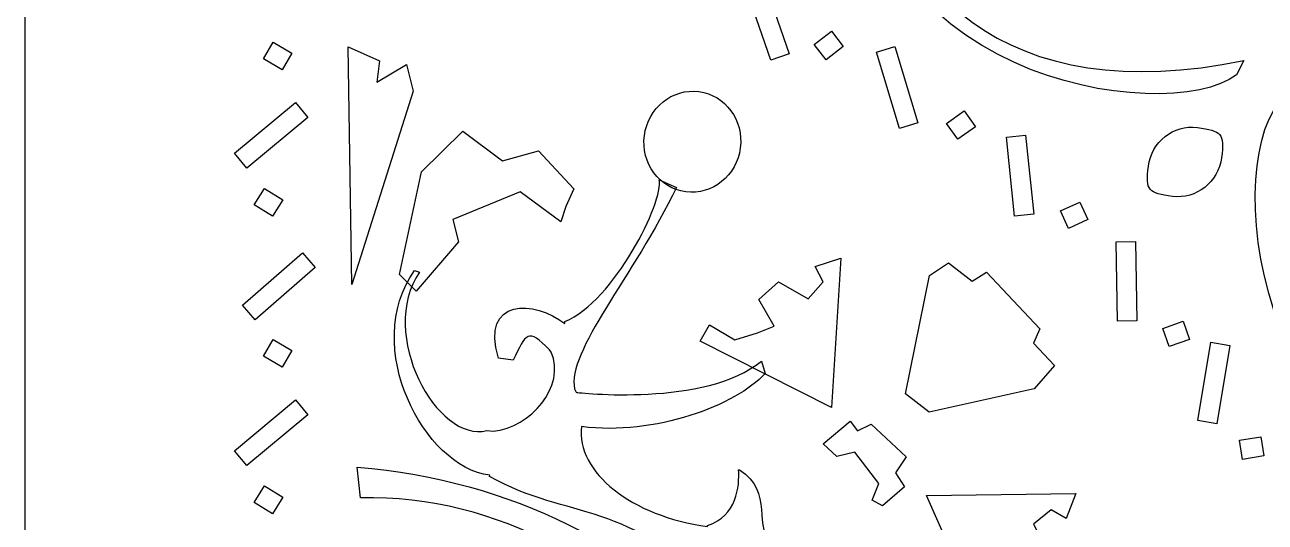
# Model space of a CAD drawing. Header units: centimetres. Extents: x -11.3 to 11.3, y -11.3 to 11.3.
# Drawn here: x -11.267 to -7.184, y -8.701 to -7.064 of the extents above; entities that cross this region are included whole.
import ezdxf

# ---------------------------------------------------------------- set-up
doc = ezdxf.new("R2010")
doc.units = ezdxf.units.CM
doc.header["$MEASUREMENT"] = 0
doc.layers.add('Camada 1', color=7, linetype='Continuous')

msp = doc.modelspace()

# ---------------------------------------------------------------- linework, layer by layer
at = {"layer": 'Camada 1'}
for points, knots in [([(11.26657, -11.26657), (11.26657, -11.26657), (-11.26657, -11.26657), (-11.26657, -11.26657), (-11.26657, -11.26657), (-11.26657, -11.26657), (-11.26657, 11.26657), (-11.26657, 11.26657), (-11.26657, 11.26657), (-11.26657, 11.26657), (11.26657, 11.26657), (11.26657, 11.26657), (11.26657, 11.26657), (11.26657, 11.26657), (11.26657, -11.26657), (11.26657, -11.26657)], [0, 0, 0, 0, 0.2, 0.2, 0.2, 0.2, 0.4, 0.4, 0.4, 0.4, 0.6, 0.6, 0.6, 0.6, 1, 1, 1, 1]), ([(-8.52326, -6.33169), (-8.58808, -7.24374), (-7.50721, -7.40301), (-7.27879, -7.22942), (-7.27879, -7.22942), (-7.27879, -7.22942), (-7.25445, -7.18145), (-7.25445, -7.18145), (-7.25445, -7.18145), (-8.02547, -7.34269), (-8.45529, -6.96121), (-8.48934, -6.35251), (-8.48934, -6.35251), (-8.48934, -6.35251), (-8.52326, -6.33169), (-8.52326, -6.33169)], [0, 0, 0, 0, 0.2, 0.2, 0.2, 0.2, 0.4, 0.4, 0.4, 0.4, 0.6, 0.6, 0.6, 0.6, 1, 1, 1, 1]), ([(-8.75099, -7.1596), (-8.75099, -7.1596), (-8.83589, -6.912), (-8.83589, -6.912), (-8.83589, -6.912), (-8.83589, -6.912), (-8.89611, -6.93256), (-8.89611, -6.93256), (-8.89611, -6.93256), (-8.89611, -6.93256), (-8.81121, -7.18021), (-8.81121, -7.18021), (-8.81121, -7.18021), (-8.81121, -7.18021), (-8.75099, -7.1596), (-8.75099, -7.1596)], [0, 0, 0, 0, 0.2, 0.2, 0.2, 0.2, 0.4, 0.4, 0.4, 0.4, 0.6, 0.6, 0.6, 0.6, 1, 1, 1, 1]), ([(-8.573, -7.13616), (-8.573, -7.13616), (-8.61181, -7.08573), (-8.61181, -7.08573), (-8.61181, -7.08573), (-8.61181, -7.08573), (-8.6679, -7.12888), (-8.6679, -7.12888), (-8.6679, -7.12888), (-8.6679, -7.12888), (-8.62903, -7.17931), (-8.62903, -7.17931), (-8.62903, -7.17931), (-8.62903, -7.17931), (-8.573, -7.13616), (-8.573, -7.13616)], [0, 0, 0, 0, 0.2, 0.2, 0.2, 0.2, 0.4, 0.4, 0.4, 0.4, 0.6, 0.6, 0.6, 0.6, 1, 1, 1, 1]), ([(-10.41979, -7.21214), (-10.41979, -7.21214), (-10.38762, -7.15719), (-10.38762, -7.15719), (-10.38762, -7.15719), (-10.38762, -7.15719), (-10.44861, -7.12147), (-10.44861, -7.12147), (-10.44861, -7.12147), (-10.44861, -7.12147), (-10.48078, -7.17642), (-10.48078, -7.17642), (-10.48078, -7.17642), (-10.48078, -7.17642), (-10.41979, -7.21214), (-10.41979, -7.21214)], [0, 0, 0, 0, 0.2, 0.2, 0.2, 0.2, 0.4, 0.4, 0.4, 0.4, 0.6, 0.6, 0.6, 0.6, 1, 1, 1, 1]), ([(-9.98829, -7.28316), (-9.98829, -7.28316), (-10.01009, -7.19479), (-10.01009, -7.19479), (-10.01009, -7.19479), (-10.01009, -7.19479), (-10.10807, -7.25342), (-10.10807, -7.25342), (-10.10807, -7.25342), (-10.10807, -7.25342), (-10.09894, -7.18323), (-10.09894, -7.18323), (-10.09894, -7.18323), (-10.09894, -7.18323), (-10.20226, -7.13648), (-10.20226, -7.13648), (-10.20226, -7.13648), (-10.20226, -7.13648), (-10.18969, -7.91817), (-10.18969, -7.91817), (-10.18969, -7.91817), (-10.18969, -7.91817), (-9.98829, -7.28316), (-9.98829, -7.28316)], [0, 0, 0, 0, 0.1428571, 0.1428571, 0.1428571, 0.1428571, 0.2857143, 0.2857143, 0.2857143, 0.2857143, 0.4285714, 0.4285714, 0.4285714, 0.4285714, 0.5714286, 0.5714286, 0.5714286, 0.5714286, 0.7142857, 0.7142857, 0.7142857, 0.7142857, 1, 1, 1, 1]), ([(-8.32678, -7.38661), (-8.32678, -7.38661), (-8.40242, -7.136), (-8.40242, -7.136), (-8.40242, -7.136), (-8.40242, -7.136), (-8.46327, -7.15434), (-8.46327, -7.15434), (-8.46327, -7.15434), (-8.46327, -7.15434), (-8.3877, -7.40495), (-8.3877, -7.40495), (-8.3877, -7.40495), (-8.3877, -7.40495), (-8.32678, -7.38661), (-8.32678, -7.38661)], [0, 0, 0, 0, 0.2, 0.2, 0.2, 0.2, 0.4, 0.4, 0.4, 0.4, 0.6, 0.6, 0.6, 0.6, 1, 1, 1, 1]), ([(-9.04793, -7.28409), (-9.13511, -7.27271), (-9.21538, -7.33738), (-9.22724, -7.4285), (-9.22724, -7.4285), (-9.23901, -7.51946), (-9.17797, -7.60244), (-9.09079, -7.61376), (-9.09079, -7.61376), (-9.00358, -7.62516), (-8.92331, -7.56042), (-8.91151, -7.4694), (-8.91151, -7.4694), (-8.89968, -7.37841), (-8.96078, -7.29538), (-9.04793, -7.28409)], [0, 0, 0, 0, 0.2, 0.2, 0.2, 0.2, 0.4, 0.4, 0.4, 0.4, 0.6, 0.6, 0.6, 0.6, 1, 1, 1, 1]), ([(-6.32307, -8.57739), (-6.92947, -8.5141), (-7.28986, -8.0664), (-7.09171, -7.30406), (-7.09171, -7.30406), (-7.09171, -7.30406), (-7.14076, -7.32605), (-7.14076, -7.32605), (-7.14076, -7.32605), (-7.32517, -7.54587), (-7.21807, -8.63309), (-6.30402, -8.61222), (-6.30402, -8.61222), (-6.30402, -8.61222), (-6.32307, -8.57739), (-6.32307, -8.57739)], [0, 0, 0, 0, 0.2, 0.2, 0.2, 0.2, 0.4, 0.4, 0.4, 0.4, 0.6, 0.6, 0.6, 0.6, 1, 1, 1, 1]), ([(-10.53616, -7.53605), (-10.53616, -7.53605), (-10.33468, -7.36889), (-10.33468, -7.36889), (-10.33468, -7.36889), (-10.33468, -7.36889), (-10.37537, -7.31994), (-10.37537, -7.31994), (-10.37537, -7.31994), (-10.37537, -7.31994), (-10.5768, -7.487), (-10.5768, -7.487), (-10.5768, -7.487), (-10.5768, -7.487), (-10.53616, -7.53605), (-10.53616, -7.53605)], [0, 0, 0, 0, 0.2, 0.2, 0.2, 0.2, 0.4, 0.4, 0.4, 0.4, 0.6, 0.6, 0.6, 0.6, 1, 1, 1, 1]), ([(-8.13771, -7.39971), (-8.13771, -7.39971), (-8.17462, -7.3479), (-8.17462, -7.3479), (-8.17462, -7.3479), (-8.17462, -7.3479), (-8.23225, -7.38886), (-8.23225, -7.38886), (-8.23225, -7.38886), (-8.23225, -7.38886), (-8.19534, -7.44082), (-8.19534, -7.44082), (-8.19534, -7.44082), (-8.19534, -7.44082), (-8.13771, -7.39971), (-8.13771, -7.39971)], [0, 0, 0, 0, 0.2, 0.2, 0.2, 0.2, 0.4, 0.4, 0.4, 0.4, 0.6, 0.6, 0.6, 0.6, 1, 1, 1, 1]), ([(-9.97865, -7.9407), (-9.97865, -7.9407), (-9.83858, -7.77825), (-9.83858, -7.77825), (-9.83858, -7.77825), (-9.83858, -7.77825), (-9.8575, -7.70451), (-9.8575, -7.70451), (-9.8575, -7.70451), (-9.8575, -7.70451), (-9.63657, -7.61423), (-9.63657, -7.61423), (-9.63657, -7.61423), (-9.63657, -7.61423), (-9.50187, -7.71255), (-9.50187, -7.71255), (-9.50187, -7.71255), (-9.50187, -7.71255), (-9.48589, -7.66238), (-9.48589, -7.66238), (-9.48589, -7.66238), (-9.48589, -7.66238), (-9.4593, -7.60401), (-9.4593, -7.60401), (-9.4593, -7.60401), (-9.4593, -7.60401), (-9.57622, -7.47947), (-9.57622, -7.47947), (-9.57622, -7.47947), (-9.57622, -7.47947), (-9.69454, -7.51156), (-9.69454, -7.51156), (-9.69454, -7.51156), (-9.69454, -7.51156), (-9.82453, -7.41382), (-9.82453, -7.41382), (-9.82453, -7.41382), (-9.82453, -7.41382), (-9.9609, -7.54833), (-9.9609, -7.54833), (-9.9609, -7.54833), (-9.9609, -7.54833), (-10.03332, -7.88607), (-10.03332, -7.88607), (-10.03332, -7.88607), (-10.03332, -7.88607), (-9.97865, -7.9407), (-9.97865, -7.9407)], [0, 0, 0, 0, 0.0769231, 0.0769231, 0.0769231, 0.0769231, 0.1538462, 0.1538462, 0.1538462, 0.1538462, 0.2307692, 0.2307692, 0.2307692, 0.2307692, 0.3076923, 0.3076923, 0.3076923, 0.3076923, 0.3846154, 0.3846154, 0.3846154, 0.3846154, 0.4615385, 0.4615385, 0.4615385, 0.4615385, 0.5384615, 0.5384615, 0.5384615, 0.5384615, 0.6153846, 0.6153846, 0.6153846, 0.6153846, 0.6923077, 0.6923077, 0.6923077, 0.6923077, 0.7692308, 0.7692308, 0.7692308, 0.7692308, 0.8461538, 0.8461538, 0.8461538, 0.8461538, 1, 1, 1, 1]), ([(-7.94581, -7.68765), (-7.94581, -7.68765), (-7.97235, -7.4273), (-7.97235, -7.4273), (-7.97235, -7.4273), (-7.97235, -7.4273), (-8.03566, -7.43373), (-8.03566, -7.43373), (-8.03566, -7.43373), (-8.03566, -7.43373), (-8.00912, -7.69413), (-8.00912, -7.69413), (-8.00912, -7.69413), (-8.00912, -7.69413), (-7.94581, -7.68765), (-7.94581, -7.68765)], [0, 0, 0, 0, 0.2, 0.2, 0.2, 0.2, 0.4, 0.4, 0.4, 0.4, 0.6, 0.6, 0.6, 0.6, 1, 1, 1, 1]), ([(-7.32766, -7.50165), (-7.31721, -7.42116), (-7.32832, -7.41267), (-7.40698, -7.4024), (-7.40698, -7.4024), (-7.48569, -7.39221), (-7.55795, -7.44913), (-7.56843, -7.52961), (-7.56843, -7.52961), (-7.57888, -7.61015), (-7.56777, -7.61864), (-7.48911, -7.62883), (-7.48911, -7.62883), (-7.41042, -7.63902), (-7.33814, -7.58206), (-7.32766, -7.50165)], [0, 0, 0, 0, 0.2, 0.2, 0.2, 0.2, 0.4, 0.4, 0.4, 0.4, 0.6, 0.6, 0.6, 0.6, 1, 1, 1, 1]), ([(-8.95654, -8.96885), (-8.66881, -9.1702), (-8.74561, -9.26733), (-8.56882, -9.63629), (-8.56882, -9.63629), (-8.56882, -9.63629), (-8.55922, -9.64465), (-8.55922, -9.64465), (-8.55922, -9.64465), (-8.36605, -9.88735), (-8.21328, -10.05698), (-7.92663, -10.01927), (-7.92663, -10.01927), (-7.92663, -10.01927), (-7.83834, -9.96305), (-7.83834, -9.96305), (-7.83834, -9.96305), (-8.02733, -10.12172), (-8.32745, -9.88492), (-8.29961, -9.7191), (-8.29961, -9.7191), (-8.29961, -9.7191), (-8.30427, -9.69836), (-8.30427, -9.69836), (-8.30427, -9.69836), (-8.30316, -9.5748), (-8.18005, -9.4455), (-8.06255, -9.48429), (-8.06255, -9.48429), (-8.06255, -9.48429), (-8.05403, -9.48963), (-8.05403, -9.48963), (-8.05403, -9.48963), (-7.97476, -9.55141), (-7.99394, -9.56305), (-8.07745, -9.61092), (-8.07745, -9.61092), (-8.07745, -9.61092), (-8.06655, -9.65918), (-8.06655, -9.65918), (-8.06655, -9.65918), (-7.8615, -9.6999), (-7.88748, -9.52088), (-7.97286, -9.4314), (-7.97286, -9.4314), (-7.97286, -9.4314), (-7.96606, -9.42981), (-7.96606, -9.42981), (-7.96606, -9.42981), (-7.83369, -9.30374), (-7.56022, -9.13432), (-7.48923, -9.14374), (-7.48923, -9.14374), (-7.48923, -9.14374), (-7.51968, -9.08884), (-7.51968, -9.08884), (-7.51968, -9.08884), (-7.79725, -9.25672), (-8.06655, -9.43441), (-8.18966, -9.41864), (-8.18966, -9.41864), (-8.18966, -9.41864), (-8.20162, -9.41406), (-8.20162, -9.41406), (-8.20162, -9.41406), (-8.2035, -9.41459), (-8.28975, -8.99157), (-8.15577, -8.79824), (-8.15577, -8.79824), (-8.15577, -8.79824), (-8.19763, -8.78948), (-8.19763, -8.78948), (-8.19763, -8.78948), (-8.29354, -8.89457), (-8.369, -9.17074), (-8.31558, -9.4072), (-8.31558, -9.4072), (-8.46245, -9.44035), (-8.62588, -9.26967), (-8.68094, -9.02546), (-8.68094, -9.02546), (-8.68094, -9.02546), (-8.6775, -9.02477), (-8.6775, -9.02477), (-8.6775, -9.02477), (-8.65636, -8.92568), (-8.55897, -8.90737), (-8.50494, -8.90597), (-8.50494, -8.90597), (-8.50494, -8.90597), (-8.50571, -8.90245), (-8.50571, -8.90245), (-8.50571, -8.90245), (-8.58821, -8.79426), (-8.69912, -8.88094), (-8.76804, -8.81667), (-8.76804, -8.81667), (-8.76804, -8.81667), (-8.80386, -8.78174), (-8.80386, -8.78174), (-8.80386, -8.78174), (-8.87421, -8.71909), (-8.79814, -8.60061), (-8.91361, -8.52859), (-8.91361, -8.52859), (-8.91361, -8.52859), (-8.91716, -8.52806), (-8.91716, -8.52806), (-8.91716, -8.52806), (-8.91346, -8.58206), (-8.92274, -8.68075), (-9.01937, -8.71105), (-9.01937, -8.71105), (-9.01937, -8.71105), (-9.01987, -8.71452), (-9.01987, -8.71452), (-9.01987, -8.71452), (-9.26802, -8.68227), (-9.45313, -8.53537), (-9.43376, -8.38612), (-9.43376, -8.38612), (-9.19333, -8.41737), (-8.92536, -8.31659), (-8.82964, -8.21136), (-8.82964, -8.21136), (-8.82964, -8.21136), (-8.84215, -8.1704), (-8.84215, -8.1704), (-8.84215, -8.1704), (-9.02238, -8.32179), (-9.45146, -8.27507), (-9.45122, -8.27324), (-9.45122, -8.27324), (-9.45122, -8.27324), (-9.45686, -8.26178), (-9.45686, -8.26178), (-9.45686, -8.26178), (-9.48393, -8.1406), (-9.26247, -7.8911), (-9.1211, -7.59913), (-9.1211, -7.59913), (-9.1211, -7.59913), (-9.17844, -7.57392), (-9.17844, -7.57392), (-9.17844, -7.57392), (-9.16254, -7.64372), (-9.32692, -7.97548), (-9.48869, -8.04014), (-9.48869, -8.04014), (-9.48869, -8.04014), (-9.48959, -8.04707), (-9.48959, -8.04707), (-9.48959, -8.04707), (-9.58664, -7.97034), (-9.76738, -7.961), (-9.70779, -8.16142), (-9.70779, -8.16142), (-9.70779, -8.16142), (-9.65866, -8.16774), (-9.65866, -8.16774), (-9.65866, -8.16774), (-9.61876, -8.08022), (-9.60905, -8.06011), (-9.54007, -8.13324), (-9.54007, -8.13324), (-9.54007, -8.13324), (-9.53398, -8.1412), (-9.53398, -8.1412), (-9.53398, -8.1412), (-9.48448, -8.25463), (-9.60182, -8.38914), (-9.72477, -8.40174), (-9.72477, -8.40174), (-9.72477, -8.40174), (-9.7458, -8.39899), (-9.7458, -8.39899), (-9.7458, -8.39899), (-9.90833, -8.44209), (-10.10751, -8.08088), (-9.96699, -7.87805), (-9.96699, -7.87805), (-9.96699, -7.87805), (-9.98414, -7.87226), (-9.98414, -7.87226), (-9.98414, -7.87226), (-10.15951, -8.12409), (-9.95358, -8.51819), (-9.73641, -8.54644), (-9.73641, -8.54644), (-9.73641, -8.54644), (-9.73691, -8.55001), (-9.73691, -8.55001), (-9.73691, -8.55001), (-9.46783, -8.70267), (-9.28791, -8.60827), (-8.96017, -8.96832), (-8.96017, -8.96832), (-8.96017, -8.96832), (-8.95654, -8.96885), (-8.95654, -8.96885)], [0, 0, 0, 0, 0.0196078, 0.0196078, 0.0196078, 0.0196078, 0.0392157, 0.0392157, 0.0392157, 0.0392157, 0.0588235, 0.0588235, 0.0588235, 0.0588235, 0.0784314, 0.0784314, 0.0784314, 0.0784314, 0.0980392, 0.0980392, 0.0980392, 0.0980392, 0.1176471, 0.1176471, 0.1176471, 0.1176471, 0.1372549, 0.1372549, 0.1372549, 0.1372549, 0.1568627, 0.1568627, 0.1568627, 0.1568627, 0.1764706, 0.1764706, 0.1764706, 0.1764706, 0.1960784, 0.1960784, 0.1960784, 0.1960784, 0.2156863, 0.2156863, 0.2156863, 0.2156863, 0.2352941, 0.2352941, 0.2352941, 0.2352941, 0.254902, 0.254902, 0.254902, 0.254902, 0.2745098, 0.2745098, 0.2745098, 0.2745098, 0.2941176, 0.2941176, 0.2941176, 0.2941176, 0.3137255, 0.3137255, 0.3137255, 0.3137255, 0.3333333, 0.3333333, 0.3333333, 0.3333333, 0.3529412, 0.3529412, 0.3529412, 0.3529412, 0.372549, 0.372549, 0.372549, 0.372549, 0.3921569, 0.3921569, 0.3921569, 0.3921569, 0.4117647, 0.4117647, 0.4117647, 0.4117647, 0.4313725, 0.4313725, 0.4313725, 0.4313725, 0.4509804, 0.4509804, 0.4509804, 0.4509804, 0.4705882, 0.4705882, 0.4705882, 0.4705882, 0.4901961, 0.4901961, 0.4901961, 0.4901961, 0.5098039, 0.5098039, 0.5098039, 0.5098039, 0.5294118, 0.5294118, 0.5294118, 0.5294118, 0.5490196, 0.5490196, 0.5490196, 0.5490196, 0.5686275, 0.5686275, 0.5686275, 0.5686275, 0.5882353, 0.5882353, 0.5882353, 0.5882353, 0.6078431, 0.6078431, 0.6078431, 0.6078431, 0.627451, 0.627451, 0.627451, 0.627451, 0.6470588, 0.6470588, 0.6470588, 0.6470588, 0.6666667, 0.6666667, 0.6666667, 0.6666667, 0.6862745, 0.6862745, 0.6862745, 0.6862745, 0.7058824, 0.7058824, 0.7058824, 0.7058824, 0.7254902, 0.7254902, 0.7254902, 0.7254902, 0.745098, 0.745098, 0.745098, 0.745098, 0.7647059, 0.7647059, 0.7647059, 0.7647059, 0.7843137, 0.7843137, 0.7843137, 0.7843137, 0.8039216, 0.8039216, 0.8039216, 0.8039216, 0.8235294, 0.8235294, 0.8235294, 0.8235294, 0.8431373, 0.8431373, 0.8431373, 0.8431373, 0.8627451, 0.8627451, 0.8627451, 0.8627451, 0.8823529, 0.8823529, 0.8823529, 0.8823529, 0.9019608, 0.9019608, 0.9019608, 0.9019608, 0.9215686, 0.9215686, 0.9215686, 0.9215686, 0.9411765, 0.9411765, 0.9411765, 0.9411765, 0.9607843, 0.9607843, 0.9607843, 0.9607843, 1, 1, 1, 1]), ([(-10.4512, -7.69419), (-10.4512, -7.69419), (-10.41778, -7.64003), (-10.41778, -7.64003), (-10.41778, -7.64003), (-10.41778, -7.64003), (-10.478, -7.60286), (-10.478, -7.60286), (-10.478, -7.60286), (-10.478, -7.60286), (-10.51139, -7.65699), (-10.51139, -7.65699), (-10.51139, -7.65699), (-10.51139, -7.65699), (-10.4512, -7.69419), (-10.4512, -7.69419)], [0, 0, 0, 0, 0.2, 0.2, 0.2, 0.2, 0.4, 0.4, 0.4, 0.4, 0.6, 0.6, 0.6, 0.6, 1, 1, 1, 1]), ([(-7.76721, -7.70528), (-7.76721, -7.70528), (-7.79356, -7.64734), (-7.79356, -7.64734), (-7.79356, -7.64734), (-7.79356, -7.64734), (-7.85799, -7.67655), (-7.85799, -7.67655), (-7.85799, -7.67655), (-7.85799, -7.67655), (-7.83161, -7.73452), (-7.83161, -7.73452), (-7.83161, -7.73452), (-7.83161, -7.73452), (-7.76721, -7.70528), (-7.76721, -7.70528)], [0, 0, 0, 0, 0.2, 0.2, 0.2, 0.2, 0.4, 0.4, 0.4, 0.4, 0.6, 0.6, 0.6, 0.6, 1, 1, 1, 1]), ([(-7.60582, -8.03852), (-7.60582, -8.03852), (-7.61019, -7.77679), (-7.61019, -7.77679), (-7.61019, -7.77679), (-7.61019, -7.77679), (-7.6738, -7.77793), (-7.6738, -7.77793), (-7.6738, -7.77793), (-7.6738, -7.77793), (-7.66946, -8.03955), (-7.66946, -8.03955), (-7.66946, -8.03955), (-7.66946, -8.03955), (-7.60582, -8.03852), (-7.60582, -8.03852)], [0, 0, 0, 0, 0.2, 0.2, 0.2, 0.2, 0.4, 0.4, 0.4, 0.4, 0.6, 0.6, 0.6, 0.6, 1, 1, 1, 1]), ([(-10.50838, -8.03452), (-10.50838, -8.03452), (-10.31082, -7.86278), (-10.31082, -7.86278), (-10.31082, -7.86278), (-10.31082, -7.86278), (-10.35262, -7.81476), (-10.35262, -7.81476), (-10.35262, -7.81476), (-10.35262, -7.81476), (-10.55016, -7.9865), (-10.55016, -7.9865), (-10.55016, -7.9865), (-10.55016, -7.9865), (-10.50838, -8.03452), (-10.50838, -8.03452)], [0, 0, 0, 0, 0.2, 0.2, 0.2, 0.2, 0.4, 0.4, 0.4, 0.4, 0.6, 0.6, 0.6, 0.6, 1, 1, 1, 1]), ([(-9.04404, -8.10509), (-9.04404, -8.10509), (-8.61102, -8.32295), (-8.61102, -8.32295), (-8.61102, -8.32295), (-8.61102, -8.32295), (-8.58059, -7.83225), (-8.58059, -7.83225), (-8.58059, -7.83225), (-8.58059, -7.83225), (-8.66494, -7.85934), (-8.66494, -7.85934), (-8.66494, -7.85934), (-8.66494, -7.85934), (-8.63827, -7.91038), (-8.63827, -7.91038), (-8.63827, -7.91038), (-8.63827, -7.91038), (-8.6883, -7.96576), (-8.6883, -7.96576), (-8.6883, -7.96576), (-8.6883, -7.96576), (-8.78575, -7.91022), (-8.78575, -7.91022), (-8.78575, -7.91022), (-8.78575, -7.91022), (-8.85033, -7.9684), (-8.85033, -7.9684), (-8.85033, -7.9684), (-8.85033, -7.9684), (-8.79985, -8.0559), (-8.79985, -8.0559), (-8.79985, -8.0559), (-8.79985, -8.0559), (-8.85496, -8.07725), (-8.85496, -8.07725), (-8.85496, -8.07725), (-8.85496, -8.07725), (-8.92936, -8.10085), (-8.92936, -8.10085), (-8.92936, -8.10085), (-8.92936, -8.10085), (-9.01337, -8.0519), (-9.01337, -8.0519), (-9.01337, -8.0519), (-9.01337, -8.0519), (-9.04404, -8.10509), (-9.04404, -8.10509)], [0, 0, 0, 0, 0.0769231, 0.0769231, 0.0769231, 0.0769231, 0.1538462, 0.1538462, 0.1538462, 0.1538462, 0.2307692, 0.2307692, 0.2307692, 0.2307692, 0.3076923, 0.3076923, 0.3076923, 0.3076923, 0.3846154, 0.3846154, 0.3846154, 0.3846154, 0.4615385, 0.4615385, 0.4615385, 0.4615385, 0.5384615, 0.5384615, 0.5384615, 0.5384615, 0.6153846, 0.6153846, 0.6153846, 0.6153846, 0.6923077, 0.6923077, 0.6923077, 0.6923077, 0.7692308, 0.7692308, 0.7692308, 0.7692308, 0.8461538, 0.8461538, 0.8461538, 0.8461538, 1, 1, 1, 1]), ([(-8.28966, -8.3385), (-8.28966, -8.3385), (-7.94443, -8.26214), (-7.94443, -8.26214), (-7.94443, -8.26214), (-7.94443, -8.26214), (-7.87736, -8.18523), (-7.87736, -8.18523), (-7.87736, -8.18523), (-7.87736, -8.18523), (-7.94634, -8.11207), (-7.94634, -8.11207), (-7.94634, -8.11207), (-7.94634, -8.11207), (-7.92591, -8.06476), (-7.92591, -8.06476), (-7.92591, -8.06476), (-7.92591, -8.06476), (-8.10136, -7.87788), (-8.10136, -7.87788), (-8.10136, -7.87788), (-8.10136, -7.87788), (-8.14801, -7.90743), (-8.14801, -7.90743), (-8.14801, -7.90743), (-8.14801, -7.90743), (-8.22582, -7.84742), (-8.22582, -7.84742), (-8.22582, -7.84742), (-8.22582, -7.84742), (-8.28831, -7.88922), (-8.28831, -7.88922), (-8.28831, -7.88922), (-8.28831, -7.88922), (-8.36745, -8.27845), (-8.36745, -8.27845), (-8.36745, -8.27845), (-8.36745, -8.27845), (-8.28966, -8.3385), (-8.28966, -8.3385)], [0, 0, 0, 0, 0.0909091, 0.0909091, 0.0909091, 0.0909091, 0.1818182, 0.1818182, 0.1818182, 0.1818182, 0.2727273, 0.2727273, 0.2727273, 0.2727273, 0.3636364, 0.3636364, 0.3636364, 0.3636364, 0.4545455, 0.4545455, 0.4545455, 0.4545455, 0.5454545, 0.5454545, 0.5454545, 0.5454545, 0.6363636, 0.6363636, 0.6363636, 0.6363636, 0.7272727, 0.7272727, 0.7272727, 0.7272727, 0.8181818, 0.8181818, 0.8181818, 0.8181818, 1, 1, 1, 1]), ([(-7.43291, -8.09929), (-7.43291, -8.09929), (-7.45426, -8.03923), (-7.45426, -8.03923), (-7.45426, -8.03923), (-7.45426, -8.03923), (-7.52096, -8.06304), (-7.52096, -8.06304), (-7.52096, -8.06304), (-7.52096, -8.06304), (-7.49963, -8.12297), (-7.49963, -8.12297), (-7.49963, -8.12297), (-7.49963, -8.12297), (-7.43291, -8.09929), (-7.43291, -8.09929)], [0, 0, 0, 0, 0.2, 0.2, 0.2, 0.2, 0.4, 0.4, 0.4, 0.4, 0.6, 0.6, 0.6, 0.6, 1, 1, 1, 1]), ([(-10.41979, -8.19068), (-10.41979, -8.19068), (-10.38762, -8.13573), (-10.38762, -8.13573), (-10.38762, -8.13573), (-10.38762, -8.13573), (-10.44861, -8.10001), (-10.44861, -8.10001), (-10.44861, -8.10001), (-10.44861, -8.10001), (-10.48078, -8.15491), (-10.48078, -8.15491), (-10.48078, -8.15491), (-10.48078, -8.15491), (-10.41979, -8.19068), (-10.41979, -8.19068)], [0, 0, 0, 0, 0.2, 0.2, 0.2, 0.2, 0.4, 0.4, 0.4, 0.4, 0.6, 0.6, 0.6, 0.6, 1, 1, 1, 1]), ([(-7.34322, -8.37724), (-7.34322, -8.37724), (-7.29972, -8.11919), (-7.29972, -8.11919), (-7.29972, -8.11919), (-7.29972, -8.11919), (-7.36248, -8.10861), (-7.36248, -8.10861), (-7.36248, -8.10861), (-7.36248, -8.10861), (-7.40598, -8.36666), (-7.40598, -8.36666), (-7.40598, -8.36666), (-7.40598, -8.36666), (-7.34322, -8.37724), (-7.34322, -8.37724)], [0, 0, 0, 0, 0.2, 0.2, 0.2, 0.2, 0.4, 0.4, 0.4, 0.4, 0.6, 0.6, 0.6, 0.6, 1, 1, 1, 1]), ([(-10.53616, -8.51448), (-10.53616, -8.51448), (-10.33468, -8.34742), (-10.33468, -8.34742), (-10.33468, -8.34742), (-10.33468, -8.34742), (-10.37537, -8.29845), (-10.37537, -8.29845), (-10.37537, -8.29845), (-10.37537, -8.29845), (-10.5768, -8.46553), (-10.5768, -8.46553), (-10.5768, -8.46553), (-10.5768, -8.46553), (-10.53616, -8.51448), (-10.53616, -8.51448)], [0, 0, 0, 0, 0.2, 0.2, 0.2, 0.2, 0.4, 0.4, 0.4, 0.4, 0.6, 0.6, 0.6, 0.6, 1, 1, 1, 1]), ([(-8.59398, -8.48447), (-8.59398, -8.48447), (-8.53506, -8.47069), (-8.53506, -8.47069), (-8.53506, -8.47069), (-8.53506, -8.47069), (-8.45576, -8.57377), (-8.45576, -8.57377), (-8.45576, -8.57377), (-8.45576, -8.57377), (-8.47709, -8.62806), (-8.47709, -8.62806), (-8.47709, -8.62806), (-8.47709, -8.62806), (-8.44381, -8.64661), (-8.44381, -8.64661), (-8.44381, -8.64661), (-8.44381, -8.64661), (-8.37158, -8.58472), (-8.37158, -8.58472), (-8.37158, -8.58472), (-8.37158, -8.58472), (-8.40121, -8.53799), (-8.40121, -8.53799), (-8.40121, -8.53799), (-8.40121, -8.53799), (-8.36584, -8.48552), (-8.36584, -8.48552), (-8.36584, -8.48552), (-8.36584, -8.48552), (-8.4803, -8.37791), (-8.4803, -8.37791), (-8.4803, -8.37791), (-8.4803, -8.37791), (-8.52605, -8.40056), (-8.52605, -8.40056), (-8.52605, -8.40056), (-8.52605, -8.40056), (-8.55042, -8.36884), (-8.55042, -8.36884), (-8.55042, -8.36884), (-8.55042, -8.36884), (-8.63855, -8.44306), (-8.63855, -8.44306), (-8.63855, -8.44306), (-8.63855, -8.44306), (-8.59398, -8.48447), (-8.59398, -8.48447)], [0, 0, 0, 0, 0.0769231, 0.0769231, 0.0769231, 0.0769231, 0.1538462, 0.1538462, 0.1538462, 0.1538462, 0.2307692, 0.2307692, 0.2307692, 0.2307692, 0.3076923, 0.3076923, 0.3076923, 0.3076923, 0.3846154, 0.3846154, 0.3846154, 0.3846154, 0.4615385, 0.4615385, 0.4615385, 0.4615385, 0.5384615, 0.5384615, 0.5384615, 0.5384615, 0.6153846, 0.6153846, 0.6153846, 0.6153846, 0.6923077, 0.6923077, 0.6923077, 0.6923077, 0.7692308, 0.7692308, 0.7692308, 0.7692308, 0.8461538, 0.8461538, 0.8461538, 0.8461538, 1, 1, 1, 1]), ([(-7.18812, -8.48275), (-7.18812, -8.48275), (-7.19817, -8.41994), (-7.19817, -8.41994), (-7.19817, -8.41994), (-7.19817, -8.41994), (-7.26799, -8.43105), (-7.26799, -8.43105), (-7.26799, -8.43105), (-7.26799, -8.43105), (-7.25796, -8.49402), (-7.25796, -8.49402), (-7.25796, -8.49402), (-7.25796, -8.49402), (-7.18812, -8.48275), (-7.18812, -8.48275)], [0, 0, 0, 0, 0.2, 0.2, 0.2, 0.2, 0.4, 0.4, 0.4, 0.4, 0.6, 0.6, 0.6, 0.6, 1, 1, 1, 1]), ([(-8.55991, -10.19868), (-8.53853, -9.41194), (-9.13305, -8.60703), (-10.1727, -8.5195), (-10.1727, -8.5195), (-10.1727, -8.5195), (-10.16209, -8.62081), (-10.16209, -8.62081), (-10.16209, -8.62081), (-9.24123, -8.59779), (-8.59152, -9.60006), (-8.64814, -10.18246), (-8.64814, -10.18246), (-8.64814, -10.18246), (-8.55991, -10.19868), (-8.55991, -10.19868)], [0, 0, 0, 0, 0.2, 0.2, 0.2, 0.2, 0.4, 0.4, 0.4, 0.4, 0.6, 0.6, 0.6, 0.6, 1, 1, 1, 1]), ([(-10.4512, -8.67267), (-10.4512, -8.67267), (-10.41778, -8.61848), (-10.41778, -8.61848), (-10.41778, -8.61848), (-10.41778, -8.61848), (-10.478, -8.58133), (-10.478, -8.58133), (-10.478, -8.58133), (-10.478, -8.58133), (-10.51139, -8.63544), (-10.51139, -8.63544), (-10.51139, -8.63544), (-10.51139, -8.63544), (-10.4512, -8.67267), (-10.4512, -8.67267)], [0, 0, 0, 0, 0.2, 0.2, 0.2, 0.2, 0.4, 0.4, 0.4, 0.4, 0.6, 0.6, 0.6, 0.6, 1, 1, 1, 1]), ([(-8.04818, -9.02761), (-8.04818, -9.02761), (-8.09292, -8.94125), (-8.09292, -8.94125), (-8.09292, -8.94125), (-8.09292, -8.94125), (-8.06561, -8.86809), (-8.06561, -8.86809), (-8.06561, -8.86809), (-8.06561, -8.86809), (-8.04156, -8.81417), (-8.04156, -8.81417), (-8.04156, -8.81417), (-8.04156, -8.81417), (-7.95673, -8.86891), (-7.95673, -8.86891), (-7.95673, -8.86891), (-7.95673, -8.86891), (-7.89545, -8.80718), (-7.89545, -8.80718), (-7.89545, -8.80718), (-7.89545, -8.80718), (-7.94606, -8.70719), (-7.94606, -8.70719), (-7.94606, -8.70719), (-7.94606, -8.70719), (-7.8883, -8.66001), (-7.8883, -8.66001), (-7.8883, -8.66001), (-7.8883, -8.66001), (-7.83866, -8.68906), (-7.83866, -8.68906), (-7.83866, -8.68906), (-7.83866, -8.68906), (-7.80741, -8.60619), (-7.80741, -8.60619), (-7.80741, -8.60619), (-7.80741, -8.60619), (-8.29901, -8.61233), (-8.29901, -8.61233), (-8.29901, -8.61233), (-8.29901, -8.61233), (-8.10264, -9.05559), (-8.10264, -9.05559), (-8.10264, -9.05559), (-8.10264, -9.05559), (-8.04818, -9.02761), (-8.04818, -9.02761)], [0, 0, 0, 0, 0.0769231, 0.0769231, 0.0769231, 0.0769231, 0.1538462, 0.1538462, 0.1538462, 0.1538462, 0.2307692, 0.2307692, 0.2307692, 0.2307692, 0.3076923, 0.3076923, 0.3076923, 0.3076923, 0.3846154, 0.3846154, 0.3846154, 0.3846154, 0.4615385, 0.4615385, 0.4615385, 0.4615385, 0.5384615, 0.5384615, 0.5384615, 0.5384615, 0.6153846, 0.6153846, 0.6153846, 0.6153846, 0.6923077, 0.6923077, 0.6923077, 0.6923077, 0.7692308, 0.7692308, 0.7692308, 0.7692308, 0.8461538, 0.8461538, 0.8461538, 0.8461538, 1, 1, 1, 1])]:
    msp.add_open_spline(points, degree=3, knots=knots, dxfattribs=at)

doc.saveas('drawing.dxf')
